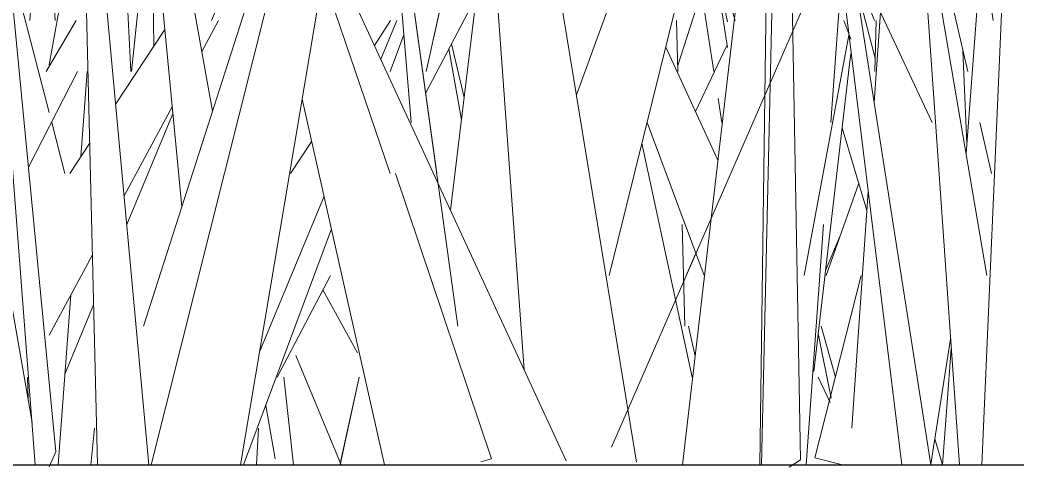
# Model space of a CAD drawing. Header units: millimetres. Extents: x -9575 to 27274, y -4387 to 11354.
# Drawn here: x -6836.2 to -6782.2, y 3047.9 to 3072.1 of the extents above; entities that cross this region are included whole.
import ezdxf

# ---------------------------------------------------------------- set-up
doc = ezdxf.new("R2010")
doc.units = ezdxf.units.MM
doc.layers.add('G-IMPT', color=8, linetype='Continuous', lineweight=9)

# ---------------------------------------------------------------- blocks, each defined once
blk = doc.blocks.new('Grass Array - 25_dwg-V48-North')
at = {"layer": 'G-IMPT'}
for p, q in [((-6835.343, 3048), (-6840.244, 3111.062)), ((-6839.183, 3100.053), (-6834.234, 3048.716)), ((-6825.814, 3072.065), (-6823.529, 3077.582)), ((-6828.933, 3070.684), (-6829.013, 3077.124)), ((-6829.4, 3076.375), (-6830.134, 3069.306)), ((-6834.599, 3067.094), (-6836.594, 3074.823)), ((-6830.417, 3074.405), (-6830.173, 3069.306)), ((-6814.216, 3068.119), (-6811.472, 3073.366)), ((-6833.129, 3072.065), (-6834.765, 3069.306)), ((-6826.334, 3070.39), (-6825.433, 3072.065)), ((-6816.111, 3072.065), (-6816.989, 3070.723)), ((-6828.336, 3071.59), (-6830.993, 3067.555)), ((-6835.721, 3064.138), (-6833.052, 3069.306)), ((-6830.535, 3062.583), (-6827.923, 3067.438)), ((-6830.385, 3061.029), (-6827.923, 3066.974)), ((-6833.745, 3063.788), (-6834.457, 3066.547)), ((-6832.402, 3065.416), (-6833.474, 3063.788)), ((-6820.383, 3065.538), (-6821.529, 3063.788)), ((-6834.599, 3055.029), (-6832.253, 3059.389)), ((-6822.253, 3052.752), (-6819.367, 3058.27)), ((-6833.744, 3052.919), (-6832.186, 3056.681)), ((-6832.139, 3049.993), (-6832.346, 3048)), ((-6823.379, 3048), (-6823.269, 3049.993)), ((-6834.599, 3047.895), (-6834.234, 3048.716))]:
    blk.add_line(p, q, dxfattribs=at)
blk = doc.blocks.new('Grass Array - 25_dwg-V49-North')
at = {"layer": 'G-IMPT'}
for p, q in [((-6802.798, 3048.153), (-6813.073, 3110.884)), ((-6829.067, 3048), (-6814.338, 3106.72)), ((-6835.507, 3050.293), (-6844.846, 3103.428)), ((-6806.057, 3068.05), (-6793.393, 3102.436)), ((-6787.651, 3101.36), (-6783.498, 3072.065)), ((-6802.798, 3048.153), (-6811.258, 3099.806)), ((-6794.236, 3095.21), (-6788.446, 3048)), ((-6790.624, 3094.161), (-6784.862, 3069.306)), ((-6827.409, 3061.988), (-6830.386, 3092.831)), ((-6795.818, 3092.589), (-6804.272, 3058.27)), ((-6804.162, 3048.967), (-6786.102, 3090.437)), ((-6784.111, 3048), (-6782.285, 3089.802)), ((-6829.19, 3048), (-6832.988, 3089.187)), ((-6795.577, 3088.656), (-6800.314, 3048)), ((-6796.131, 3048), (-6795.577, 3088.656)), ((-6835.649, 3072.065), (-6834.369, 3087.009)), ((-6786.869, 3048), (-6792.924, 3086.8)), ((-6788.682, 3085.787), (-6789.932, 3067.625)), ((-6828.968, 3084.974), (-6825.752, 3067.169)), ((-6816.508, 3084.621), (-6815.002, 3066.547)), ((-6812.465, 3055.511), (-6816.508, 3084.621)), ((-6796.026, 3048), (-6795.208, 3084.551)), ((-6811.047, 3083), (-6808.879, 3053.156)), ((-6794.55, 3083.1), (-6793.919, 3048.283)), ((-6834.275, 3072.065), (-6834.765, 3082.381)), ((-6832.809, 3081.915), (-6831.972, 3048.004)), ((-6796.131, 3048), (-6795.675, 3081.428)), ((-6785.319, 3048), (-6787.581, 3080.269)), ((-6832.756, 3079.761), (-6834.599, 3069.667)), ((-6810.77, 3079.187), (-6812.866, 3061.794)), ((-6813.615, 3063.788), (-6815.581, 3077.947)), ((-6814.182, 3069.306), (-6812.288, 3077.934)), ((-6799.069, 3077.778), (-6797.876, 3071.995)), ((-6806.603, 3048.226), (-6820.155, 3077.582)), ((-6806.603, 3048.226), (-6819.896, 3077.021)), ((-6829.481, 3055.511), (-6822.816, 3076.348)), ((-6798.61, 3069.306), (-6799.686, 3076.289)), ((-6784.959, 3064.878), (-6784.096, 3076.284)), ((-6791.2, 3075.969), (-6786.799, 3066.547)), ((-6819.773, 3074.474), (-6824.236, 3048)), ((-6819.892, 3074.823), (-6816.13, 3063.788)), ((-6800.57, 3069.627), (-6798.898, 3074.823)), ((-6797.876, 3070.61), (-6798.515, 3074.823)), ((-6792.274, 3066.547), (-6791.699, 3074.523)), ((-6790.999, 3074.823), (-6789.918, 3072.065)), ((-6786.602, 3074.527), (-6783.833, 3058.27)), ((-6789.879, 3070.024), (-6790.947, 3074.133)), ((-6813.48, 3072.492), (-6814.179, 3069.306)), ((-6797.461, 3072.065), (-6797.577, 3072.479)), ((-6815.772, 3072.065), (-6816.641, 3069.97)), ((-6800.561, 3069.306), (-6800.638, 3072.065)), ((-6791.573, 3072.065), (-6791.2, 3071.06)), ((-6789.898, 3069.306), (-6789.826, 3072.065)), ((-6816.142, 3069.306), (-6815.398, 3071.304)), ((-6793.733, 3058.27), (-6791.3, 3071.274)), ((-6812.131, 3067.899), (-6812.808, 3070.811)), ((-6799.602, 3067.142), (-6797.898, 3070.752)), ((-6812.954, 3070.531), (-6812.276, 3066.692)), ((-6798.39, 3064.515), (-6801.214, 3070.634)), ((-6791.264, 3069.706), (-6791.2, 3070.261)), ((-6784.925, 3065.391), (-6785.128, 3070.455)), ((-6791.264, 3069.706), (-6793.197, 3053.071)), ((-6832.873, 3064.7), (-6832.533, 3069.306)), ((-6816.436, 3048), (-6820.896, 3067.815)), ((-6798.186, 3066.547), (-6798.386, 3067.849)), ((-6802.226, 3066.547), (-6799.133, 3058.27)), ((-6784.222, 3066.547), (-6783.583, 3063.788)), ((-6791.664, 3066.264), (-6790.333, 3061.785)), ((-6802.509, 3065.428), (-6799.778, 3052.752)), ((-6815.85, 3063.788), (-6810.641, 3048.328)), ((-6790.773, 3063.265), (-6792.531, 3058.27)), ((-6790.263, 3062.815), (-6791.145, 3049.993)), ((-6819.714, 3062.564), (-6823.196, 3054.172)), ((-6800.179, 3055.511), (-6800.332, 3061.029)), ((-6793.61, 3048), (-6792.671, 3061.029)), ((-6824.068, 3048), (-6819.313, 3060.781)), ((-6792.563, 3058.532), (-6791.792, 3060.371)), ((-6800.11, 3058.27), (-6799.584, 3059.478)), ((-6793.146, 3048.386), (-6790.64, 3058.27)), ((-6834.108, 3048), (-6833.427, 3057.207)), ((-6817.909, 3054.066), (-6819.778, 3057.486)), ((-6799.628, 3053.886), (-6799.989, 3055.511)), ((-6792.96, 3055.113), (-6792.262, 3051.609)), ((-6792.027, 3052.752), (-6792.803, 3055.511)), ((-6792.027, 3052.752), (-6792.803, 3055.511)), ((-6785.797, 3054.816), (-6786.876, 3048.045)), ((-6786.235, 3048), (-6785.76, 3054.284)), ((-6821.247, 3053.923), (-6818.784, 3048)), ((-6835.759, 3052.752), (-6835.734, 3051.586)), ((-6821.892, 3052.752), (-6821.37, 3048)), ((-6817.806, 3052.752), (-6818.847, 3048)), ((-6818.841, 3048.082), (-6817.816, 3052.752)), ((-6792.325, 3051.378), (-6792.96, 3052.752)), ((-6822.871, 3051.213), (-6822.352, 3048.339)), ((-6786.658, 3049.415), (-6786.238, 3048)), ((-6811.23, 3048.173), (-6810.641, 3048.328)), ((-6794.538, 3047.886), (-6793.919, 3048.283)), ((-6793.146, 3048.386), (-6791.654, 3048))]:
    blk.add_line(p, q, dxfattribs=at)
blk = doc.blocks.new('Grass Array - Grass Array-V52-North')
for name in ['Grass Array - 25_dwg-V48-North', 'Grass Array - 25_dwg-V49-North']:
    blk.add_blockref(name, (0, 0))

msp = doc.modelspace()

# ---------------------------------------------------------------- linework, layer by layer
msp.add_line((-7466.268, 3048), (-6666.168, 3048))

# ---------------------------------------------------------------- block references
msp.add_blockref('Grass Array - Grass Array-V52-North', (0, 0))

doc.saveas('drawing.dxf')
